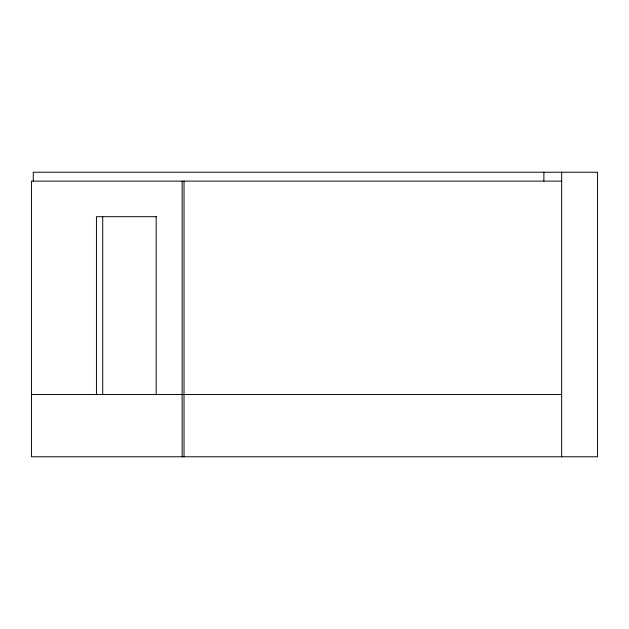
<?xml version="1.0" encoding="UTF-8"?>
<svg xmlns="http://www.w3.org/2000/svg" width="629" height="629" viewBox="0 0 629 629"><rect width="100%" height="100%" fill="white"/><g stroke="black" fill="none" stroke-linecap="round" stroke-linejoin="round"><path stroke-width="0.94" d="M561.666 181.121L31.45 181.121L31.45 456.772L597.55 456.772L597.55 172.228L33.251 172.228L33.251 181.066M156.59 216.691L96.449 216.691L96.449 394.525M31.45 394.525L561.666 394.525M561.666 172.228L561.666 456.772M543.881 172.228L543.881 181.042M184.022 181.121L184.022 456.772M182.135 181.121L182.135 456.772M156.173 216.691L156.173 394.525M102.731 216.691L102.731 394.525"/></g></svg>
